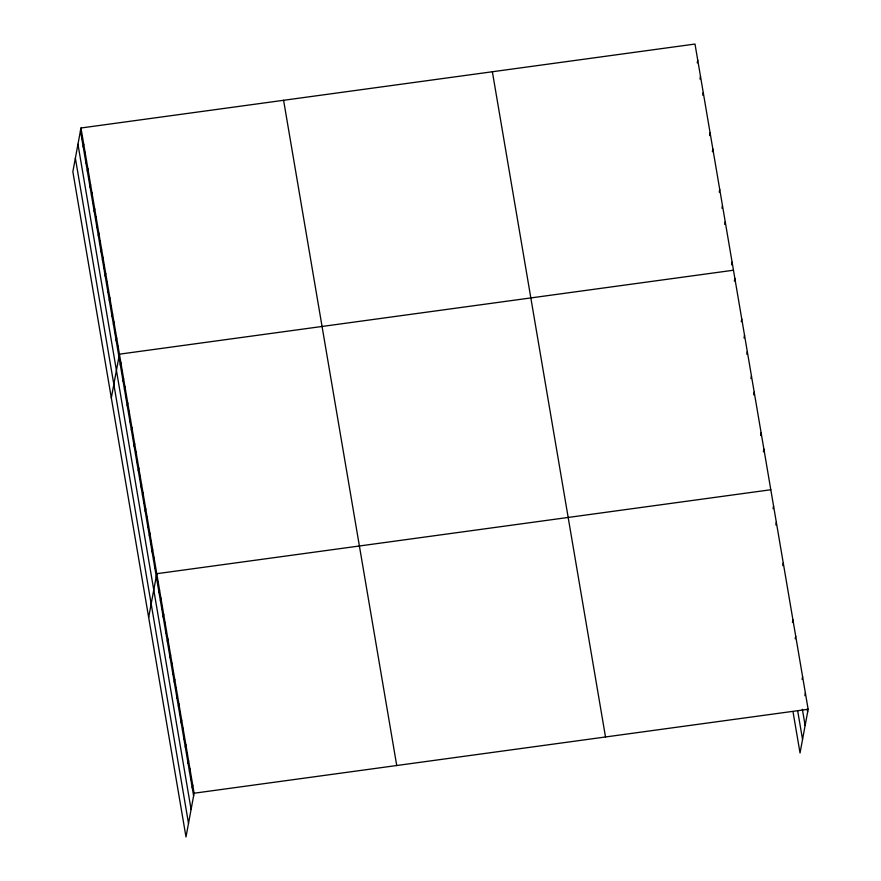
<?xml version="1.0" encoding="UTF-8"?>
<svg xmlns="http://www.w3.org/2000/svg" width="881" height="881" viewBox="0 0 881 881"><rect width="100%" height="100%" fill="white"/><g stroke="black" fill="none" stroke-linecap="round" stroke-linejoin="round"><path stroke-width="1.32" d="M80.964 127.998L72.859 171.729L186.001 836.95L194.106 793.219L80.964 127.998L694.999 44.05L808.141 709.271L800.036 753.002L793.12 712.344M81.834 138.769L82.34 136.081M83.21 146.841L83.706 144.154M84.587 154.924L85.083 152.237M85.964 162.996L86.459 160.309M87.34 171.079L87.836 168.392M88.706 179.151L89.212 176.464M90.082 187.235L90.578 184.547M91.459 195.307L91.954 192.62M92.835 203.39L93.331 200.703M94.201 211.462L94.708 208.775M95.577 219.545L96.073 216.858M96.954 227.617L97.45 224.93M98.331 235.701L98.826 233.013M99.696 243.773L100.203 241.086M101.073 251.856L101.568 249.169M102.449 259.928L102.945 257.241M103.826 268.011L104.321 265.324M105.191 276.083L105.698 273.396M106.568 284.167L107.064 281.48M107.945 292.239L108.44 289.552M109.321 300.322L109.817 297.635M110.687 308.394L111.193 305.707M112.063 316.477L112.559 313.79M113.44 324.549L113.935 321.862M114.816 332.633L115.312 329.946M116.193 340.705L116.688 338.018M117.558 348.788L118.065 346.101M111.325 397.904L119.431 354.173L733.466 270.225M120.323 364.998L120.818 362.311M121.699 373.126L122.195 370.438M123.087 381.253L123.582 378.566M124.463 389.391L124.97 386.693M125.851 397.518L126.346 394.831M127.227 405.645L127.734 402.958M128.615 413.773L129.111 411.086M130.003 421.911L130.498 419.224M131.379 430.038L131.875 427.351M132.767 438.165L133.262 435.478M134.143 446.304L134.65 443.606M135.531 454.431L136.026 451.744M136.918 462.558L137.414 459.871M138.295 470.696L138.791 467.998M139.683 478.824L140.178 476.136M141.059 486.951L141.566 484.264M142.447 495.078L142.942 492.391M143.823 503.216L144.33 500.529M145.211 511.343L145.706 508.656M146.598 519.471L147.094 516.784M147.975 527.609L148.471 524.911M149.363 535.736L149.858 533.049M150.739 543.863L151.246 541.176M152.127 551.991L152.622 549.304M153.503 560.129L154.01 557.442M154.891 568.256L155.386 565.569M148.669 617.427L156.774 573.696L770.798 489.748M157.655 584.521L158.151 581.823M159.043 592.649L159.538 589.962M160.419 600.776L160.926 598.089M161.807 608.914L162.302 606.216M163.183 617.041L163.69 614.354M164.571 625.169L165.066 622.482M165.958 633.296L166.454 630.609M167.335 641.434L167.831 638.736M168.723 649.561L169.218 646.874M170.099 657.689L170.606 655.001M171.487 665.827L171.982 663.129M172.874 673.954L173.37 671.267M174.251 682.081L174.746 679.394M175.638 690.208L176.134 687.521M177.015 698.347L177.522 695.66M178.403 706.474L178.898 703.787M179.779 714.601L180.286 711.914M181.167 722.739L181.662 720.041M182.554 730.867L183.05 728.18M183.931 738.994L184.426 736.307M185.318 747.132L185.814 744.434M186.695 755.259L187.201 752.572M188.082 763.387L188.578 760.699M189.459 771.514L189.966 768.827M190.847 779.652L191.342 776.954M192.234 787.779L192.73 785.092M697.245 62.892L697.741 60.205M699.988 79.048L700.494 76.361M702.741 95.203L703.236 92.516M709.612 135.597L710.108 132.899M712.355 151.752L712.85 149.054M719.226 192.135L719.722 189.448M721.968 208.29L722.475 205.603M724.722 224.446L725.217 221.759M731.593 264.84L732.089 262.142M734.347 281.039L734.842 278.352M741.262 321.697L741.758 319.01M744.027 337.963L744.522 335.265M746.791 354.217L747.297 351.53M750.942 378.61L751.438 375.923M753.707 394.875L754.213 392.177M760.622 435.522L761.118 432.835M763.387 451.788L763.893 449.09M773.066 508.7L773.573 506.002M775.831 524.955L776.337 522.268M782.746 565.613L783.253 562.926M792.426 622.526L792.933 619.839M795.202 638.78L795.697 636.093M802.106 679.438L802.613 676.751M804.882 695.693L805.377 693.006M194.106 793.219L808.141 709.271M807.183 709.249L807.646 711.958M802.371 709.238L805.135 725.504M797.701 711L802.547 739.456M492.369 71.757L605.511 736.968M283.594 100.302L396.736 765.512M80.468 130.685L193.611 795.906M77.957 144.231L191.1 809.452M75.37 158.184L188.512 823.405"/></g></svg>
